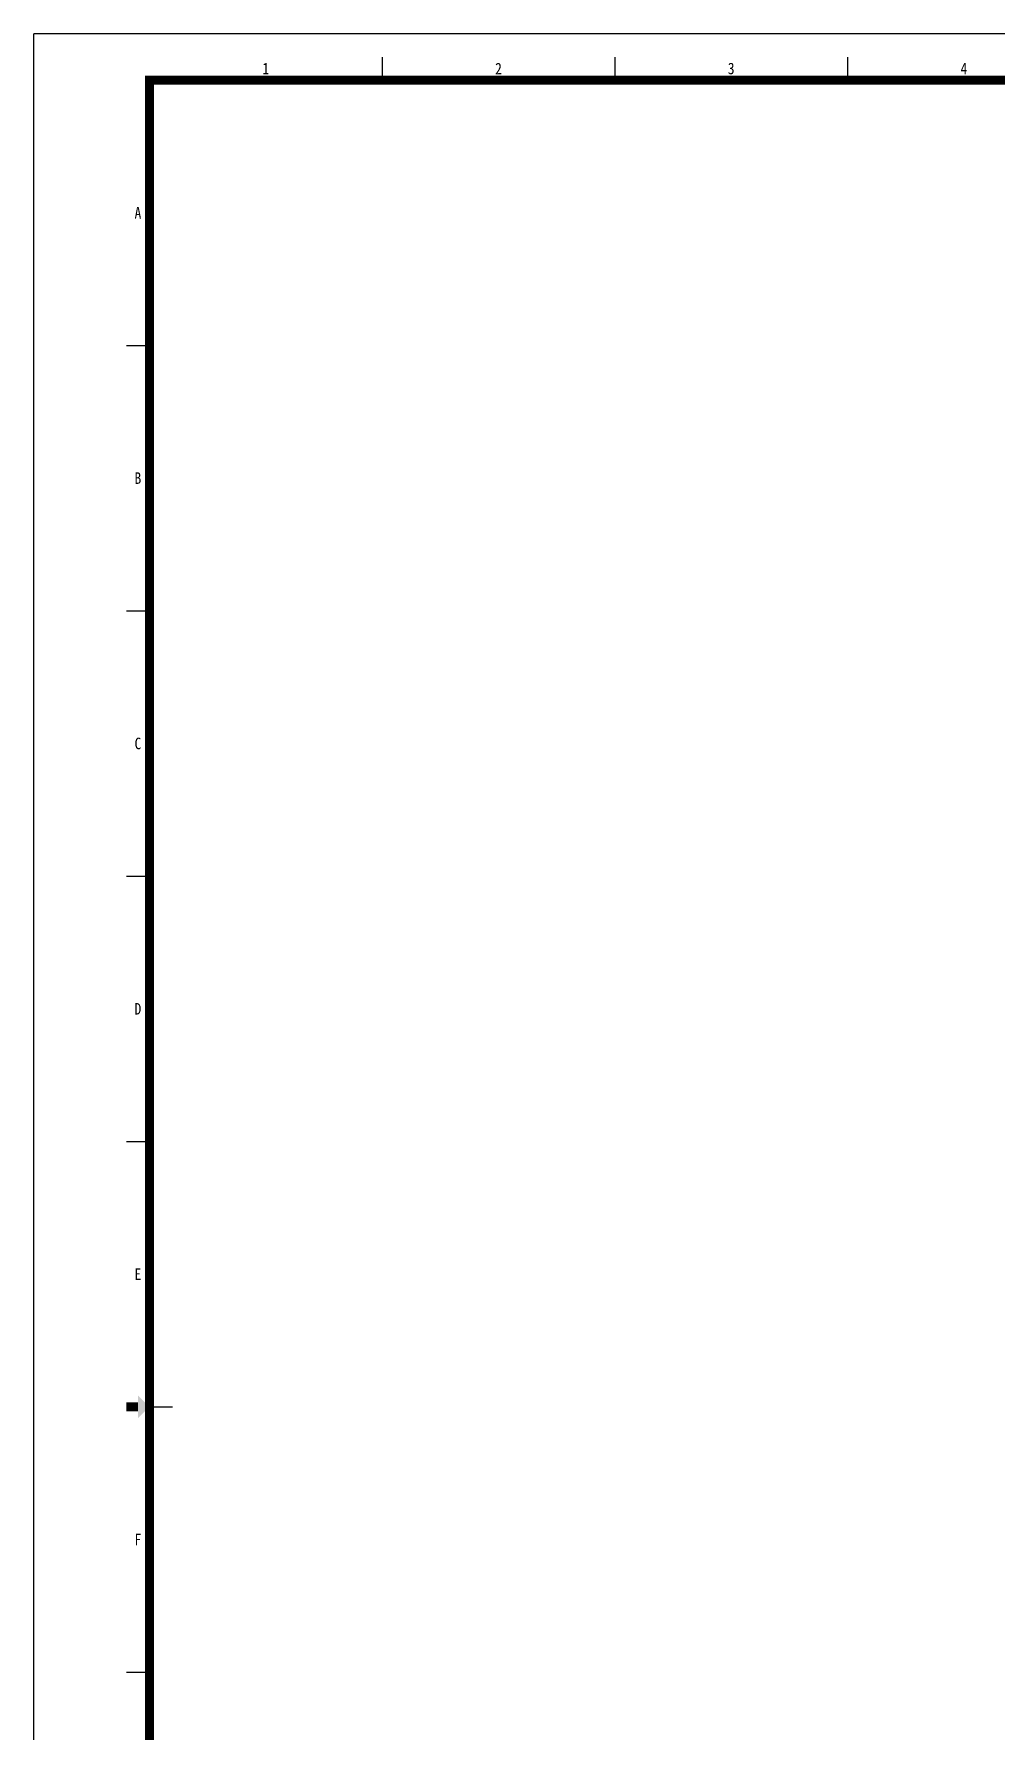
# Model space of a CAD drawing. Extents: x 195225 to 258225, y 4041 to 48538.
# Drawn here: x 195225 to 210828, y 21036 to 48538 of the extents above; entities that cross this region are included whole.
import ezdxf
from ezdxf.enums import TextEntityAlignment as Align

# ---------------------------------------------------------------- set-up
doc = ezdxf.new("R2010")
doc.units = 0
doc.header["$LTSCALE"] = 1000
doc.header["$MEASUREMENT"] = 0
doc.layers.add('tk', color=253, linetype='Continuous')
doc.styles.add('TKZ1', font='SIMHEI.TTF', dxfattribs={"width": 0.7})

# ---------------------------------------------------------------- blocks, each defined once
blk = doc.blocks.new('图框')
for p, q in [((-58108, -445311), (-142208, -445311)), ((-142208, -504711), (-142208, -445311)), ((-134671, -445811), (-134671, -446311)), ((-129633, -445811), (-129633, -446311)), ((-124596, -445811), (-124596, -446311)), ((-140208, -452051), (-139708, -452051)), ((-140208, -457791), (-139708, -457791)), ((-140208, -463531), (-139708, -463531)), ((-140208, -469271), (-139708, -469271)), ((-139708, -475011), (-139208, -475011)), ((-140208, -480751), (-139708, -480751))]:
    blk.add_line(p, q)
at = {"const_width": 200}
blk.add_lwpolyline([(-59108, -446311), (-139708, -446311), (-139708, -503711), (-59108, -503711)], close=True, dxfattribs=at)
blk.add_lwpolyline([(-139958, -475011), (-140208, -475011)], dxfattribs=at)
blk.add_solid([(-139958, -475261), (-139958, -474761), (-139708, -475011)])
at = {"style": 'TKZ1', "width": 0.85}
for s, p in [('1', (-137190, -446061)), ('2', (-132152, -446061)), ('3', (-127115, -446061)), ('4', (-122077, -446061)), ('A', (-139958, -449181)), ('B', (-139958, -454921)), ('C', (-139958, -460661)), ('D', (-139958, -466401)), ('E', (-139958, -472141)), ('F', (-139958, -477881))]:
    blk.add_text(s, height=250, dxfattribs=at).set_placement(p, align=Align.MIDDLE)

msp = doc.modelspace()

# ---------------------------------------------------------------- block references
at = {"layer": 'tk', "xscale": 0.7491082046180964, "yscale": 0.749108204501681, "zscale": 0.7491082045191118}
msp.add_blockref('图框', (301755, 382125), dxfattribs=at)
msp.add_blockref('图框', (301755, 382125), dxfattribs=at)

doc.saveas('drawing.dxf')
